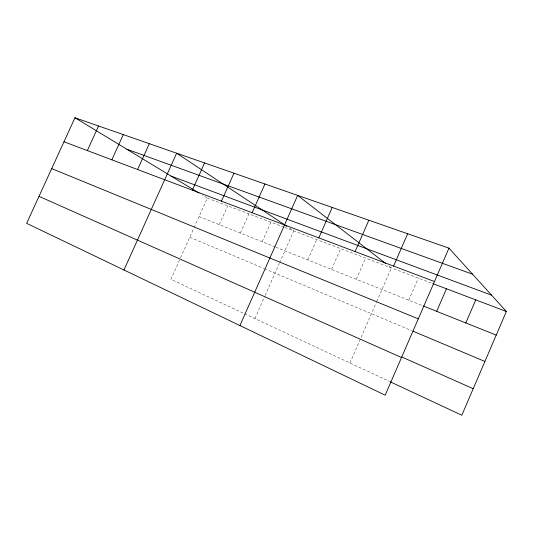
<?xml version="1.0" encoding="UTF-8"?>
<svg xmlns="http://www.w3.org/2000/svg" width="533" height="533" viewBox="0 0 533 533"><rect width="100%" height="100%" fill="white"/><g stroke="black" fill="none" stroke-linecap="round" stroke-linejoin="round"><path stroke-width="0.4" stroke-dasharray="2.67 2" d="M408.764 300.206L418.365 278.126M356.257 279.272L365.538 258.092M349.921 362.966L376.371 302.364M376.704 301.611L391.415 267.906L388.137 265.374M331.546 269.418L340.674 248.664M307.774 259.937L316.755 239.59M262.209 241.775L270.904 222.208M254.901 318.574L264.821 296.161M265.154 295.415L279.305 263.455M279.632 262.716L293.736 230.862L288.933 227.678M240.37 233.061L248.924 213.866M219.323 224.673L227.744 205.838M179.548 260.064L170.906 279.339L243.801 313.391M180.54 257.845L193.746 228.391M194.079 227.651L207.33 198.096L202.447 195.131M207.33 198.096L283.842 227.111M284.602 227.398L432.03 283.309M199.036 216.585L275.068 246.899M275.821 247.199L422.349 305.622M189.775 237.245L263.762 268.385M264.508 268.699L411.523 330.573M244.54 313.737L389.45 381.435"/><path stroke-width="0.8" d="M448.966 248.151L385.172 395.186L26.65 223.34L74.966 117.76L448.966 248.151L506.35 311.492L461.818 415.24L390.189 381.775M465.809 322.951L475.756 299.892M436.687 311.339L446.454 288.779M393.581 266.087L407.692 233.76M355.085 251.569L368.849 220.216M318.801 237.885L332.226 207.45M239.93 325.563L297.647 195.398L385.512 263.342M252.136 212.734L264.941 183.992M221.442 201.154L233.96 173.192M192.333 190.174L204.565 162.945M123.969 269.984L176.65 153.211L286.874 226.312M137.601 169.534L149.307 143.677M87.345 150.572L98.558 125.988M111.857 159.82L123.31 134.616M126.721 149.173L472.571 274.209M171.026 176.063L491.559 295.169M63.98 141.765L434.488 281.517M432.789 283.596L506.35 311.492M423.102 305.922L496.223 335.084M51.701 168.601L418.285 318.874M413.022 331.2L484.903 361.454M401.829 357.01L473.211 388.71M39.009 196.337L401.516 357.516M74.966 117.76L198.962 193.019"/></g></svg>
